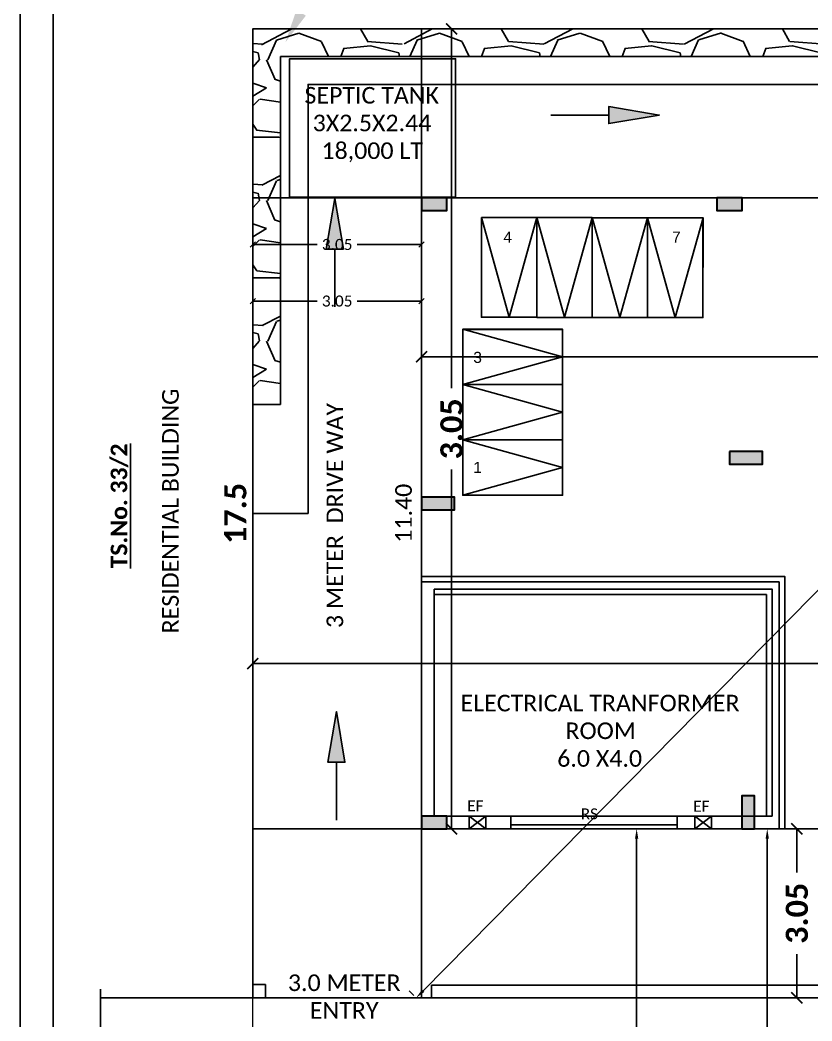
# Model space of a CAD drawing. Header units: metres. Extents: x 1549 to 1752, y 1518 to 3502.
# Drawn here: x 1667.97 to 1682.27, y 1624.9 to 1642.98 of the extents above; entities that cross this region are included whole.
import ezdxf
from ezdxf import colors
from ezdxf.entities.mleader import LeaderData, LeaderLine
from ezdxf.enums import TextEntityAlignment as Align
from ezdxf.math import Vec2, Vec3

# ---------------------------------------------------------------- set-up
doc = ezdxf.new("R2010")
doc.units = ezdxf.units.M
for name, color, linetype, plot in [('BLK_1_COVERED_AREA', 140, 'Continuous', False), ('BLK_1_FLR_0_BLT_UP_AREA', 1, 'Continuous', False), ('BLK_1_MAX_HEIGHT_CAL', 7, 'Continuous', False), ('SHORTEST_DIST_TO_ROAD', 6, 'Continuous', False)]:
    doc.layers.add(name, color=color, linetype=linetype, plot=plot)
for name, color, linetype in [('BLK_1_FLR_0_CARPET_AREA', 10, 'Continuous'), ('BLK_1_LVL_0_BLDG_FOOT_PRINT', 1, 'Continuous'), ('BLK_1_LVL_0_FRONT_SETBACK', 2, 'Continuous'), ('BLK_1_LVL_0_REAR_SETBACK', 11, 'Continuous'), ('BLK_1_LVL_0_SIDE_SETBACK2', 102, 'Continuous'), ('DRIVE_WAY', 254, 'Continuous'), ('ELECTRICAL_ROOM', 51, 'Continuous'), ('PLOT_BOUNDARY', 70, 'Continuous'), ('RWH', 130, 'Continuous'), ('SEPTIC_TANK', 146, 'Continuous'), ('TWO_WHEELER_PARKING', 2, 'Continuous')]:
    doc.layers.add(name, color=color, linetype=linetype)
for name, color, linetype, lineweight in [('BLK_1_FLR_0_STILT', 7, 'Continuous', 0), ('Column', 7, 'Continuous', 30), ('DIST_CL_ROAD', 7, 'Continuous', 0), ('NOTIFIED_ROAD', 1, 'Continuous', 13), ('ROAD_WIDTH', 1, 'Continuous', 13), ('SEGREGATED_TOILET', 1, 'Continuous', 0), ('TWO_WHEELER_DRIVE_WAY', 6, 'Continuous', 0)]:
    doc.layers.add(name, color=color, linetype=linetype, lineweight=lineweight)
doc.styles.add('SLS- JOHN Calibri', font='calibri.ttf')
doc.styles.add('SLS-Calibri', font='calibri.ttf')
doc.styles.add('SLS-CalibriBold', font='calibrib.ttf')
doc.styles.get("Standard").update_dxf_attribs({"font": 'arial.ttf'})
doc.dimstyles.new('SLS-ProjectName-FMB', dxfattribs={"dimtxt": 0.7, "dimasz": 0.1, "dimexe": 0, "dimexo": 0, "dimgap": 0.2, "dimtad": 0, "dimdec": 1, "dimzin": 1, "dimdsep": 46, "dimtxsty": 'SLS-CalibriBold', "dimblk": 'NONE', "dimcen": 0, "dimse1": 1, "dimse2": 1, "dimsd1": 1, "dimsd2": 1, "dimclrd": 252, "dimclre": 252, "dimclrt": 256, "dimadec": 0, "dimazin": 0, "dimtfac": 1, "dimtdec": 1, "dimtofl": 0, "dimtmove": 0, "dimatfit": 3, "dimfxl": 0, "dimtolj": 1, "dimtzin": 0, "dimarcsym": 0})
doc.dimstyles.new('SLS-ProjectName-InnerBlock', dxfattribs={"dimtxt": 0.6, "dimasz": 0.1, "dimexe": 0, "dimexo": 0, "dimgap": 0.2, "dimtad": 0, "dimzin": 1, "dimdsep": 46, "dimtxsty": 'SLS-Calibri', "dimblk": 'NONE', "dimcen": 0.09, "dimse1": 1, "dimse2": 1, "dimsd1": 1, "dimsd2": 1, "dimclrd": 252, "dimclre": 252, "dimclrt": 256, "dimadec": 0, "dimazin": 0, "dimtfac": 1, "dimtofl": 0, "dimtmove": 0, "dimatfit": 3, "dimfxl": 0, "dimtolj": 1, "dimtzin": 0, "dimarcsym": 0})
doc.dimstyles.new('SLS-ProjectName-OuterBlock(FloorPlan)', dxfattribs={"dimtxt": 0.2, "dimasz": 0.1, "dimexe": 0, "dimexo": 0, "dimgap": 0.1, "dimtad": 0, "dimzin": 1, "dimdsep": 46, "dimtxsty": 'SLS-Calibri', "dimblk1": 'OBLIQUE', "dimblk2": 'OBLIQUE', "dimsah": 1, "dimcen": 0, "dimse1": 1, "dimse2": 1, "dimclrd": 252, "dimclre": 252, "dimclrt": 256, "dimadec": 0, "dimazin": 0, "dimtfac": 1, "dimtofl": 0, "dimtmove": 2, "dimatfit": 3, "dimfxl": 0, "dimtolj": 1, "dimtzin": 0, "dimarcsym": 0})
doc.dimstyles.get("Standard").update_dxf_attribs({"dimtxt": 0.18, "dimasz": 0.18, "dimexe": 0.18, "dimexo": 0.0625, "dimgap": 0.09, "dimtad": 0, "dimtih": 1, "dimtoh": 1, "dimdec": 4, "dimzin": 0, "dimdsep": 46, "dimtxsty": 'Standard', "dimcen": 0.09, "dimadec": 0, "dimazin": 0, "dimtfac": 1, "dimtdec": 4, "dimtofl": 0, "dimtmove": 0, "dimatfit": 3, "dimfxl": 0, "dimtolj": 1, "dimtzin": 0, "dimarcsym": 0})

# ---------------------------------------------------------------- blocks, each defined once
blk = doc.blocks.new('*D50')
at = {"layer": 'Defpoints', "color": 0}
for p in [(1697.174927220261, 1643.12242143523), (1672.174927220261, 1642.820637342437), (1697.174927220261, 1642.820637342437)]:
    blk.add_point(p, dxfattribs=at)
at = {"insert": (1684.662043535863, 1643.12242143523), "char_height": 0.4, "attachment_point": 5, "style": 'SLS-CalibriBold'}
blk.add_mtext('\\A1;25.0', dxfattribs=at)
blk = doc.blocks.new('_None')
blk = doc.blocks.new('*D51')
at = {"layer": 'Defpoints', "color": 0}
for p in [(1671.860560179214, 1642.820637342438), (1672.174927220262, 1642.820637342438), (1672.174927220262, 1625.320637342438)]:
    blk.add_point(p, dxfattribs=at)
at = {"insert": (1671.860560179214, 1634.070637342437), "char_height": 0.4, "attachment_point": 5, "rotation": 90, "style": 'SLS-CalibriBold'}
blk.add_mtext('\\A1;17.5', dxfattribs=at)
blk = doc.blocks.new('*D52')
at = {"layer": 'Defpoints', "color": 0}
for p in [(1672.174927220261, 1625.320637342437), (1697.174927220261, 1625.320637342437), (1697.174927220261, 1625.023224273724)]:
    blk.add_point(p, dxfattribs=at)
at = {"insert": (1684.674927220261, 1625.023224273724), "char_height": 0.4, "attachment_point": 5, "style": 'SLS-CalibriBold'}
blk.add_mtext('\\A1;25.0', dxfattribs=at)
blk = doc.blocks.new('*D135')
at = {"layer": 'Defpoints', "color": 0}
for p in [(1694.112927220309, 1640.051892527453), (1675.222927220261, 1639.772637342437), (1694.112927220309, 1639.772637342437)]:
    blk.add_point(p, dxfattribs=at)
at = {"insert": (1686.094552430483, 1640.051892527453), "char_height": 0.3, "attachment_point": 5, "style": 'SLS-Calibri'}
blk.add_mtext('\\A1;18.89', dxfattribs=at)
blk = doc.blocks.new('*D59')
at = {"layer": 'Defpoints', "color": 0}
for p in [(1675.222927220236, 1628.373385595094), (1694.112927220309, 1628.373385595098), (1675.222927220236, 1628.094670639276)]:
    blk.add_point(p, dxfattribs=at)
at = {"insert": (1686.617343102575, 1628.094670639276), "char_height": 0.3, "attachment_point": 5, "style": 'SLS-Calibri'}
blk.add_mtext('\\A1;18.89', dxfattribs=at)
blk = doc.blocks.new('*D137')
at = {"layer": 'Defpoints', "color": 0}
for p in [(1674.89877130852, 1639.772637342438), (1675.222927220237, 1639.772637342438), (1675.222927220237, 1628.373385595095)]:
    blk.add_point(p, dxfattribs=at)
at = {"insert": (1674.89877130852, 1634.073011468766), "char_height": 0.3, "attachment_point": 5, "rotation": 90, "style": 'SLS-Calibri'}
blk.add_mtext('\\A1;11.40', dxfattribs=at)
blk = doc.blocks.new('_ArchTick')
at = {"color": 0, "linetype": 'ByBlock', "const_width": 0.15}
blk.add_lwpolyline([(-0.5, -0.5), (0.5, 0.5)], dxfattribs=at)
blk = doc.blocks.new('*D170')
at = {"color": 252, "lineweight": -2}
for p, q in [((1682.002487020941, 1628.373385595095), (1682.002487020941, 1627.582703776458)), ((1682.002487020941, 1625.320637342437), (1682.002487020941, 1626.111319161074))]:
    blk.add_line(p, q, dxfattribs=at)
at = {"layer": 'Defpoints', "color": 0}
for p in [(1682.00248702092, 1628.373385595095), (1682.002487020941, 1628.373385595095), (1680.461720360161, 1625.320637342437)]:
    blk.add_point(p, dxfattribs=at)
at = {"color": 252, "lineweight": -2, "xscale": 0.2, "yscale": 0.2, "zscale": 0.2}
for p, rotation in [((1682.002487020941, 1628.373385595095), 90), ((1682.002487020941, 1625.320637342437), 270)]:
    blk.add_blockref('_ArchTick', p, dxfattribs=dict(at, rotation=rotation))
at = {"insert": (1682.002487020941, 1626.847011468765), "char_height": 0.4, "attachment_point": 5, "rotation": 90, "style": 'SLS-CalibriBold'}
blk.add_mtext('\\A1;3.05', dxfattribs=at)
blk = doc.blocks.new('*D171')
at = {"color": 252, "lineweight": -2}
for p, q in [((1675.222927220261, 1636.900372535826), (1685.463234912569, 1636.900372535826)), ((1697.174927220261, 1636.900372535826), (1686.934619527953, 1636.900372535826))]:
    blk.add_line(p, q, dxfattribs=at)
at = {"layer": 'Defpoints', "color": 0}
for p in [(1675.222927220261, 1636.900372535825), (1697.174927220261, 1636.900372535825), (1697.174927220261, 1636.900372535826)]:
    blk.add_point(p, dxfattribs=at)
at = {"color": 252, "lineweight": -2, "xscale": 0.2, "yscale": 0.2, "zscale": 0.2, "rotation": 180}
blk.add_blockref('_ArchTick', (1675.222927220261, 1636.900372535826), dxfattribs=at)
at = {"color": 252, "lineweight": -2, "xscale": 0.2, "yscale": 0.2, "zscale": 0.2}
blk.add_blockref('_ArchTick', (1697.174927220261, 1636.900372535826), dxfattribs=at)
at = {"insert": (1686.198927220261, 1636.900372535826), "char_height": 0.4, "attachment_point": 5, "style": 'SLS-CalibriBold'}
blk.add_mtext('\\A1;3.05', dxfattribs=at)
blk = doc.blocks.new('*D172')
at = {"color": 252, "lineweight": -2}
for p, q in [((1675.764411694199, 1642.820637342438), (1675.764411694199, 1636.332703776461)), ((1675.764411694199, 1628.373385595099), (1675.764411694199, 1634.861319161076))]:
    blk.add_line(p, q, dxfattribs=at)
at = {"layer": 'Defpoints', "color": 0}
for p in [(1675.764411694176, 1642.820637342438), (1675.764411694199, 1642.820637342438), (1675.764411694176, 1628.373385595099)]:
    blk.add_point(p, dxfattribs=at)
at = {"color": 252, "lineweight": -2, "xscale": 0.2, "yscale": 0.2, "zscale": 0.2}
for p, rotation in [((1675.764411694199, 1642.820637342438), 90), ((1675.764411694199, 1628.373385595099), 270)]:
    blk.add_blockref('_ArchTick', p, dxfattribs=dict(at, rotation=rotation))
at = {"insert": (1675.764411694199, 1635.597011468768), "char_height": 0.4, "attachment_point": 5, "rotation": 90, "style": 'SLS-CalibriBold'}
blk.add_mtext('\\A1;3.05', dxfattribs=at)
blk = doc.blocks.new('*D173')
at = {"color": 252, "lineweight": -2}
for p, q in [((1672.174927220261, 1631.357247633191), (1682.408234912593, 1631.357247633191)), ((1694.112927220309, 1631.357247633191), (1683.879619527977, 1631.357247633191))]:
    blk.add_line(p, q, dxfattribs=at)
at = {"layer": 'Defpoints', "color": 0}
for p in [(1672.174927220261, 1631.548876872634), (1694.112927220309, 1631.548876872634), (1694.112927220309, 1631.357247633191)]:
    blk.add_point(p, dxfattribs=at)
at = {"color": 252, "lineweight": -2, "xscale": 0.2, "yscale": 0.2, "zscale": 0.2, "rotation": 180}
blk.add_blockref('_ArchTick', (1672.174927220261, 1631.357247633191), dxfattribs=at)
at = {"color": 252, "lineweight": -2, "xscale": 0.2, "yscale": 0.2, "zscale": 0.2}
blk.add_blockref('_ArchTick', (1694.112927220309, 1631.357247633191), dxfattribs=at)
at = {"insert": (1683.143927220285, 1631.357247633191), "char_height": 0.4, "attachment_point": 5, "style": 'SLS-CalibriBold'}
blk.add_mtext('\\A1;3.05', dxfattribs=at)
blk = doc.blocks.new('col')
at = {"layer": 'Column'}
h = blk.add_hatch(color=6, dxfattribs=at)
h.dxf.hatch_style = 1
h.paths.add_polyline_path([(0, 0), (0, -0.2285080645162907), (0.4570161290325814, -0.2285080645162907), (0.4570161290325814, 0)])
h = blk.add_hatch(color=6, dxfattribs=at)
h.dxf.hatch_style = 1
h.paths.add_polyline_path([(5.331854838727394, -4.547e-13), (5.331854838727394, -0.2285080645167454), (5.788870967759976, -0.2285080645167454), (5.788870967759976, -4.547e-13)])
h = blk.add_hatch(color=2, dxfattribs=at)
h.dxf.hatch_style = 1
h.paths.add_polyline_path([(5.560362903226858, -4.582856182797963), (5.560362903226858, -4.811364247314259), (6.157379032259541, -4.811364247314259), (6.157379032259541, -4.582856182797963)])
h = blk.add_hatch(color=2, dxfattribs=at)
h.dxf.hatch_style = 1
h.paths.add_polyline_path([(1.5916e-12, -5.408024193552136), (1.5916e-12, -5.636532258068428), (0.5970161290342731, -5.636532258068428), (0.5970161290342731, -5.408024193552136)])
h = blk.add_hatch(color=2, dxfattribs=at)
h.dxf.hatch_style = 1
h.paths.add_polyline_path([(5.78734758061705, -11.39925174731615), (6.015855645133342, -11.39925174731615), (6.015855645133342, -10.80223561828347), (5.78734758061705, -10.80223561828347)])
h = blk.add_hatch(color=6, dxfattribs=at)
h.dxf.hatch_style = 1
h.paths.add_polyline_path([(0, -11.17074368279759), (0, -11.39925174731388), (0.4570161290325814, -11.39925174731388), (0.4570161290325814, -11.17074368279759)])
for points in [[(0, 0), (0, -0.2285080645162907), (0.4570161290325814, -0.2285080645162907), (0.4570161290325814, 0)], [(5.331854838727394, -4.547e-13), (5.331854838727394, -0.2285080645167454), (5.788870967759976, -0.2285080645167454), (5.788870967759976, -4.547e-13)], [(5.560362903226858, -4.582856182797963), (5.560362903226858, -4.811364247314259), (6.157379032259541, -4.811364247314259), (6.157379032259541, -4.582856182797963)], [(1.5916e-12, -5.408024193552136), (1.5916e-12, -5.636532258068428), (0.5970161290342731, -5.636532258068428), (0.5970161290342731, -5.408024193552136)], [(5.78734758061705, -11.39925174731615), (6.015855645133342, -11.39925174731615), (6.015855645133342, -10.80223561828347), (5.78734758061705, -10.80223561828347)], [(0, -11.17074368279759), (0, -11.39925174731388), (0.4570161290325814, -11.39925174731388), (0.4570161290325814, -11.17074368279759)]]:
    blk.add_lwpolyline(points, close=True, dxfattribs=at)
blk = doc.blocks.new('*D194')
at = {"layer": 'Defpoints', "color": 0}
for p in [(1680.678774009952, 1628.373385595124), (1679.107137619412, 1620.750644421978), (1680.678774009952, 1620.750644421978)]:
    blk.add_point(p, dxfattribs=at)
at = {"layer": 'DIST_CL_ROAD', "color": 0, "lineweight": -2}
for p, q in [((1680.616274009952, 1628.373385595124), (1678.927137619412, 1628.373385595124)), ((1679.107137619412, 1628.193385595124), (1679.107137619412, 1624.743918146341)), ((1679.107137619412, 1620.930644421978), (1679.107137619412, 1624.380111870761)), ((1680.616274009952, 1620.750644421978), (1678.927137619412, 1620.750644421978))]:
    blk.add_line(p, q, dxfattribs=at)
at = {"layer": 'DIST_CL_ROAD', "color": 0}
for points in [[(1679.077137619412, 1628.193385595124), (1679.137137619412, 1628.193385595124), (1679.107137619412, 1628.373385595124)], [(1679.077137619412, 1620.930644421978), (1679.137137619412, 1620.930644421978), (1679.107137619412, 1620.750644421978)]]:
    blk.add_solid(points, dxfattribs=at)
at = {"layer": 'DIST_CL_ROAD', "color": 0, "insert": (1679.107137619412, 1624.56201500855), "char_height": 0.18, "attachment_point": 5}
blk.add_mtext('\\A1;7.62', dxfattribs=at)
blk = doc.blocks.new('*D195')
at = {"layer": 'BLK_1_MAX_HEIGHT_CAL', "color": 0, "lineweight": -2}
for p, q in [((1682.71337450493, 1628.373377267425), (1681.286678577256, 1628.373377267425)), ((1681.466678577256, 1628.193377267425), (1681.466678577256, 1622.458917522262)), ((1681.466678577256, 1616.360651501519), (1681.466678577256, 1622.095111246682)), ((1682.71337450493, 1616.180651501519), (1681.286678577256, 1616.180651501519))]:
    blk.add_line(p, q, dxfattribs=at)
at = {"layer": 'BLK_1_MAX_HEIGHT_CAL', "color": 0}
for points in [[(1681.436678577256, 1628.193377267425), (1681.496678577256, 1628.193377267425), (1681.466678577256, 1628.373377267425)], [(1681.436678577256, 1616.360651501519), (1681.496678577256, 1616.360651501519), (1681.466678577256, 1616.180651501519)]]:
    blk.add_solid(points, dxfattribs=at)
at = {"layer": 'Defpoints', "color": 0}
for p in [(1682.77587450493, 1628.373377267425), (1681.466678577256, 1616.180651501519), (1682.77587450493, 1616.180651501519)]:
    blk.add_point(p, dxfattribs=at)
at = {"layer": 'BLK_1_MAX_HEIGHT_CAL', "color": 0, "insert": (1681.466678577256, 1622.277014384471), "char_height": 0.18, "attachment_point": 5}
blk.add_mtext('\\A1;12.19', dxfattribs=at)
blk = doc.blocks.new('*D229')
at = {"layer": 'Defpoints', "color": 0}
for p in [(1690.363280943151, 1640.780027191002), (1690.363280943151, 1640.780027191002), (1675.126288972615, 1625.320637342436)]:
    blk.add_point(p, dxfattribs=at)
at = {"layer": 'SEGREGATED_TOILET', "color": 0, "lineweight": -2}
for p, q in [((1690.318767747068, 1640.823900022851), (1690.23508293843, 1640.906380946727)), ((1690.236927187427, 1640.651829186282), (1684.17043929689, 1634.496795338869)), ((1675.252642728339, 1625.448835347157), (1683.814892135433, 1634.13605864037)), ((1675.081775776531, 1625.364510174285), (1674.998090967894, 1625.44699109816))]:
    blk.add_line(p, q, dxfattribs=at)
at = {"layer": 'SEGREGATED_TOILET', "color": 0}
for points in [[(1690.215560853306, 1640.672888145569), (1690.258293521547, 1640.630770226994), (1690.363280943151, 1640.780027191002)], [(1675.231276394218, 1625.469894306444), (1675.274009062459, 1625.42777638787), (1675.126288972614, 1625.320637342436)]]:
    blk.add_solid(points, dxfattribs=at)
at = {"layer": 'SEGREGATED_TOILET', "color": 0, "insert": (1683.992665716162, 1634.316426989619), "char_height": 0.18, "attachment_point": 5}
blk.add_mtext('\\A1;21.71', dxfattribs=at)
blk = doc.blocks.new('_Oblique')
at = {"color": 0, "linetype": 'ByBlock', "lineweight": -2}
blk.add_line((-0.5, -0.5), (0.5, 0.5), dxfattribs=at)
at = {"const_width": 0.2}
blk.add_lwpolyline([(-0.5, -0.5), (0.5, 0.5)], dxfattribs=at)
blk = doc.blocks.new('*D241')
at = {"layer": 'Defpoints', "color": 0}
for p in [(1672.174926981623, 1639.77263846278), (1675.222926981644, 1639.772636906664), (1672.174926981623, 1638.926980383276)]:
    blk.add_point(p, dxfattribs=at)
at = {"layer": 'TWO_WHEELER_DRIVE_WAY', "color": 252, "lineweight": -2}
for p, q in [((1672.174926981623, 1638.926980383276), (1673.33677313548, 1638.926980383276)), ((1675.222926981644, 1638.926980383276), (1674.061080827787, 1638.926980383276))]:
    blk.add_line(p, q, dxfattribs=at)
at = {"layer": 'TWO_WHEELER_DRIVE_WAY', "color": 252, "lineweight": -2, "xscale": 0.1, "yscale": 0.1, "zscale": 0.1, "rotation": 180}
blk.add_blockref('_Oblique', (1672.174926981623, 1638.926980383276), dxfattribs=at)
at = {"layer": 'TWO_WHEELER_DRIVE_WAY', "color": 252, "lineweight": -2, "xscale": 0.1, "yscale": 0.1, "zscale": 0.1}
blk.add_blockref('_Oblique', (1675.222926981644, 1638.926980383276), dxfattribs=at)
at = {"layer": 'TWO_WHEELER_DRIVE_WAY', "insert": (1673.698926981634, 1638.926980383276), "char_height": 0.2, "attachment_point": 5, "style": 'SLS-Calibri'}
blk.add_mtext('\\A1;3.05', dxfattribs=at)
blk = doc.blocks.new('*D242')
at = {"layer": 'Defpoints', "color": 0}
for p in [(1672.174927220261, 1639.772636906664), (1675.222926981644, 1639.772636906664), (1672.174927220261, 1637.904958342914)]:
    blk.add_point(p, dxfattribs=at)
at = {"layer": 'DRIVE_WAY', "color": 252, "lineweight": -2}
for p, q in [((1672.174927220261, 1637.904958342914), (1673.336773254799, 1637.904958342914)), ((1675.222926981644, 1637.904958342914), (1674.061080947106, 1637.904958342914))]:
    blk.add_line(p, q, dxfattribs=at)
at = {"layer": 'DRIVE_WAY', "color": 252, "lineweight": -2, "xscale": 0.1, "yscale": 0.1, "zscale": 0.1, "rotation": 180}
blk.add_blockref('_Oblique', (1672.174927220261, 1637.904958342914), dxfattribs=at)
at = {"layer": 'DRIVE_WAY', "color": 252, "lineweight": -2, "xscale": 0.1, "yscale": 0.1, "zscale": 0.1}
blk.add_blockref('_Oblique', (1675.222926981644, 1637.904958342914), dxfattribs=at)
at = {"layer": 'DRIVE_WAY', "insert": (1673.698927100952, 1637.904958342914), "char_height": 0.2, "attachment_point": 5, "style": 'SLS-Calibri'}
blk.add_mtext('\\A1;3.05', dxfattribs=at)

msp = doc.modelspace()

# ---------------------------------------------------------------- hatches: boundary and pattern name
h = msp.add_hatch()
h.set_pattern_fill('GRAVEL', color=256, scale=0.1)
h.set_pattern_definition([(228.0127875, (125.4199266734679, -138.2920807239424), (-20.32000000159581, -22.85999999858178), [0.3417214400000001, -33.830483639565]), (184.969741, (125.1913266734679, -138.5460807239424), (30.47999998794051, 2.540000144697923), [0.5864047199999992, -58.05404889352395]), (132.5104471, (124.6071266734679, -138.5968807239424), (25.40000001072749, -27.93999999024596), [0.4134815200000002, -40.9347227941]), (267.273689, (123.6165266734679, -139.2318807239424), (2.540000005319725, 50.79999999973313), [0.5340045199999996, -52.86643742573796]), (292.83365418, (123.5911266734679, -139.7652807239424), (-12.70000000106341, 30.47999999955546), [0.5236336999999996, -51.83980774534395]), (357.2736889999999, (123.7943266734679, -140.2478807239424), (-50.79999999973313, 2.540000005319726), [0.5340045199999996, -52.86643742573796]), (37.69424047, (124.3277266734679, -140.2732807239424), (-33.0199999985359, -25.40000000190041), [0.70619366, -69.91311531424701]), (72.25532837, (124.8865266734679, -139.8414807239424), (17.78000000477929, 55.87999999847886), [0.66671952, -66.005256601905]), (121.42956562, (125.0897266734679, -139.2064807239424), (-20.32000000288312, 33.01999999822602), [0.535813, -53.045545698712]), (175.2363583, (124.8103266734679, -138.7492807239424), (27.93999999959952, -2.540000004389256), [0.6117132799999992, -29.97393694999998]), (222.3974378, (124.2007266734679, -138.6984807239424), (-30.47999999902466, -27.94000000106399), [0.7910779200000003, -78.31677251217702]), (138.81407483, (126.1311266734679, -139.2572807239424), (-17.77999999893351, 15.24000000123918), [0.27000454, -26.730565824344]), (171.4692344, (125.9279266734679, -139.0794807239424), (33.02000000088966, -5.079999994237342), [0.51368198, -50.85463899704001]), (225, (125.4199266734679, -139.0032807239424), (-4e-16, -2.540000000000239), [0.35920934, -3.232893108428]), (203.19859051, (125.2421266734679, -138.6984807239424), (12.70000000034609, 5.079999999109332), [0.1934413199999998, -19.15062236889397]), (291.80140949, (125.0643266734679, -138.7746807239424), (-2.540000000531495, 7.619999999822872), [0.27356562, -13.40475299]), (30.96375653, (125.1659266734679, -139.0286807239424), (7.620000000186383, 5.079999999721124), [0.4443196599999996, -14.36629815290999]), (161.56505118, (125.5469266734679, -138.8000807239424), (5.080000000132582, -2.539999999733753), [0.32128714, -7.710898116827999]), (16.389540334, (123.5911266734679, -138.7746807239424), (25.40000000000015, 7.620000000000241), [0.4500880000000003, -44.558826672539]), (70.34617594, (124.0229266734679, -138.6476807239424), (-10.16000000092931, -27.93999999967041), [0.37759894, -37.38221567820001]), (293.19859051, (125.5469266734679, -138.2920807239424), (-5.079999999113261, 12.70000000035528), [0.3868800999999997, -18.95718358889397]), (343.6104596700001, (125.6993266734679, -138.6476807239424), (-25.40000000053229, 7.619999998222859), [0.4500879999999997, -44.55882667253995]), (339.44395478, (123.5911266734679, -140.3494807239424), (-12.69999999999986, 5.080000000000207), [0.4340351999999996, -21.26773431310598]), (294.7751406, (123.9975266734679, -140.5018807239424), (-12.70000001511693, 27.93999999312726), [0.36367212, -36.00359338072003]), (66.80140949, (125.5723266734679, -140.8320807239424), (5.079999999202295, 12.7000000003193), [0.3868801, -18.957183588894]), (17.35402464, (125.7247266734679, -140.4764807239424), (-33.01999999934302, -10.16000000213246), [0.4257827400000001, -42.15237598019998]), (69.44395478, (124.3277266734679, -140.8320807239424), (-5.080000000088459, -12.69999999996463), [0.2170176, -21.48475191310601]), (101.3099324739999, (125.4199266734679, -140.8320807239424), (-2.5400000000004, 10.16000000000037), [0.1295146, -12.821994964526]), (165.963756532, (125.3945266734679, -140.7050807239424), (7.619999999999512, -2.539999999999865), [0.5236337000000001, -9.949054589069]), (186.00900596, (124.8865266734679, -140.5780807239424), (25.39999999986537, 2.540000001329353), [0.4852669999999998, -48.04136486333697]), (303.69006753, (125.1659266734679, -139.2572807239424), (-2.540000000352968, 5.079999999823701), [0.36632388, -8.79177635968]), (353.15722659, (125.3691266734679, -139.5620807239424), (43.18000000026569, -5.079999997739394), [0.6395567600000001, -63.316009065031]), (60.9453959, (126.0041266734679, -139.6382807239424), (-10.16000000027968, -17.77999999984025), [0.26150824, -25.88939231811]), (90, (126.1311266734679, -139.4096807239424), (-2.54, 2.54), [0.1524, -2.387599999999999]), (120.25643716, (124.8357266734679, -140.5018807239424), (10.15999999875716, -17.7800000007098), [0.3528669600000001, -34.9339407732]), (48.01278749999999, (124.6579266734679, -140.1970807239424), (20.32000000167534, 22.8599999985102), [0.6834428800000003, -33.488762199565]), (0, (125.1151266734679, -139.6890807239424), (2.54, 2.54), [0.6604000000000001, -1.879599999999999]), (325.3048465, (125.7755266734679, -139.6890807239424), (25.40000000962153, -17.77999998625458), [0.40160956, -39.75931672414001]), (254.0546040999999, (126.1057266734679, -139.9176807239424), (-2.539999999822556, -10.16000000004474), [0.36982908, -18.121650038772]), (207.64597536, (126.0041266734679, -140.2732807239424), (-48.26000000177335, -25.39999999663077), [0.6021450999999992, -59.61246442293795]), (175.42607874, (125.4707266734679, -140.5526807239424), (-33.01999999999882, 2.539999999999478), [0.63702946, -63.06584645624])])
h.paths.add_polyline_path([(1697.174927220261, 1642.820637342437), (1672.174927220261, 1642.820637342437), (1672.174927220261, 1636.036478999398), (1672.674927220261, 1636.036478999398), (1672.674927220261, 1642.320637342437), (1696.674927220261, 1642.320637342437), (1696.674927220261, 1636.395137699249), (1697.174927220261, 1636.395137699249)])
for points in [[(1678.602440409786, 1641.420036180841), (1678.602440409786, 1641.26377367986), (1678.602352657596, 1641.1112239053), (1679.516608978631, 1641.263905552656)], [(1673.501546887731, 1638.84488734361), (1673.657809388712, 1638.84488734361), (1673.810359163272, 1638.84479959142), (1673.657677515916, 1639.759055912455)], [(1673.53117836941, 1629.575116764839), (1673.687440870391, 1629.575116764839), (1673.839990644951, 1629.575029012649), (1673.687308997594, 1630.489285333684)]]:
    msp.add_hatch(color=256).paths.add_polyline_path(points)

# ---------------------------------------------------------------- linework, layer by layer
for p, q in [((1697.174927220261, 1642.820637342437), (1672.174927220261, 1642.820637342437)), ((1672.174927220261, 1642.820637342437), (1672.174927220261, 1625.320637342437)), ((1672.674927220261, 1636.036478999398), (1672.174927220261, 1636.036478999398)), ((1675.222927220261, 1632.833385595094), (1681.682927220365, 1632.833385595094)), ((1681.682927220365, 1632.833385595094), (1681.682927220214, 1628.373385595098)), ((1675.452927220357, 1628.601893659639), (1675.452927220357, 1632.603385595094)), ((1675.452927220357, 1632.603385595094), (1681.452927220357, 1632.603385595094)), ((1681.452927220357, 1632.603385595094), (1681.452927220222, 1628.603385595094)), ((1676.837927220229, 1628.603385595096), (1675.222927220237, 1628.603385595094)), ((1676.082546916707, 1628.603385595096), (1676.382546916707, 1628.373385595098)), ((1676.082546916707, 1628.373385595094), (1676.382546916707, 1628.603385595096)), ((1676.837927220229, 1628.603385595098), (1676.837927220229, 1628.373385595098)), ((1681.452927220222, 1628.603385595101), (1679.83792722023, 1628.6033855951)), ((1679.837927220229, 1628.603385595098), (1679.837927220229, 1628.373385595098)), ((1680.158374043718, 1628.6033855951), (1680.458374043718, 1628.373385595094)), ((1680.158374043718, 1628.373385595098), (1680.458374043718, 1628.603385595096)), ((1676.837927220229, 1628.446534465167), (1679.837927220229, 1628.446534465167)), ((1676.837927220229, 1628.373385595094), (1679.837927220229, 1628.373385595094)), ((1672.404927220261, 1625.563310642747), (1672.174927220261, 1625.563310642746)), ((1672.174927220261, 1625.320637342437), (1669.422326105364, 1625.320637342437)), ((1672.174927220261, 1625.320637342437), (1672.404927220261, 1625.320637342437)), ((1672.404927220261, 1625.320637342437), (1675.404927220261, 1625.320637342437)), ((1675.404927220261, 1625.320637342437), (1693.944927220261, 1625.320637342437))]:
    msp.add_line(p, q)
at = {"ltscale": 0.1}
for p, q in [((1696.674927220261, 1642.320637342437), (1672.674927220261, 1642.320637342437)), ((1672.674927220261, 1636.036478999398), (1672.674927220261, 1642.320637342437)), ((1683.715810284798, 1639.772637342437), (1675.222927220261, 1639.772637342437)), ((1675.222927220236, 1628.373385595094), (1675.222927220261, 1639.772637342437)), ((1675.222927220236, 1628.373385595094), (1676.837927220229, 1628.373385595094)), ((1679.837927220229, 1628.373385595094), (1683.63964092996, 1628.373385595094)), ((1672.404927220261, 1625.320637342437), (1672.404927220261, 1625.563310642747)), ((1675.404927220261, 1625.550637342437), (1693.94492722026, 1625.550637342437)), ((1675.404927220261, 1625.320637342437), (1675.404927220261, 1625.550637342437))]:
    msp.add_line(p, q, dxfattribs=at)
for points in [[(1667.971098433605, 1608.280446345554), (1752.071098433605, 1608.280446345554), (1752.071098433605, 1667.680446345553), (1667.971098433605, 1667.680446345553)], [(1668.571098433605, 1608.880446345554), (1751.471098433605, 1608.880446345554), (1751.471098433605, 1667.080446345554), (1668.571098433605, 1667.080446345554)], [(1672.174927220261, 1642.820637342437), (1697.174927220261, 1642.820637342437), (1697.174927220261, 1625.320637342436), (1672.174927220261, 1625.320637342436)], [(1672.838498243298, 1639.784053722634), (1675.838498243298, 1639.784053722634), (1675.838498243298, 1642.284053722633), (1672.838498243298, 1642.284053722633)], [(1676.082546916707, 1628.603385595096), (1676.082546916707, 1628.373385595096), (1676.382546916707, 1628.373385595096), (1676.382546916707, 1628.603385595096)], [(1680.158374043718, 1628.603385595096), (1680.158374043718, 1628.373385595096), (1680.458374043718, 1628.373385595096), (1680.458374043718, 1628.603385595096)]]:
    msp.add_lwpolyline(points, close=True)
for points in [[(1678.602440409786, 1641.26377367986), (1678.602440409786, 1641.26377367986), (1678.602440409786, 1641.420036180841), (1679.516608978631, 1641.263905552656), (1678.602352657596, 1641.1112239053), (1678.602440409786, 1641.26377367986), (1677.557568328411, 1641.26377367986)], [(1673.657809388712, 1638.84488734361), (1673.657809388712, 1638.84488734361), (1673.501546887731, 1638.84488734361), (1673.657677515916, 1639.759055912455), (1673.810359163272, 1638.84479959142), (1673.657809388712, 1638.84488734361), (1673.657809388712, 1637.800015262234)], [(1676.837927220229, 1628.373385595098), (1675.222927220261, 1628.373385595098), (1675.222927220261, 1639.772637342437), (1694.112927220309, 1639.772637342437), (1694.112927220309, 1628.373385595098), (1679.837927220229, 1628.373385595098)], [(1677.306437437067, 1639.413096000756), (1677.303823732916, 1637.613097898382), (1676.303824787152, 1637.614549956244), (1676.306438491304, 1639.414548058618), (1676.803824260034, 1637.613823927313), (1677.306437437067, 1639.413096000756), (1676.306438491304, 1639.414548058618)], [(1678.30643638283, 1639.411643942895), (1678.303822678679, 1637.611645840521), (1677.303823732916, 1637.613097898382), (1677.306437437067, 1639.413096000756), (1677.803823205797, 1637.612371869451), (1678.30643638283, 1639.411643942895), (1677.306437437067, 1639.413096000756)], [(1679.306437437068, 1639.411643942895), (1679.303823732917, 1637.611645840521), (1678.303824787153, 1637.613097898382), (1678.306438491304, 1639.413096000756), (1678.803824260035, 1637.612371869451), (1679.306437437068, 1639.411643942895), (1678.306438491304, 1639.413096000756)], [(1680.306436382831, 1639.410191885033), (1680.30382267868, 1637.610193782659), (1679.303823732917, 1637.611645840521), (1679.306437437068, 1639.411643942895), (1679.803823205799, 1637.61091981159), (1680.306436382831, 1639.410191885033), (1679.306437437068, 1639.411643942895)], [(1675.971120450177, 1637.399541419529), (1677.77111855255, 1637.396927715379), (1677.76966649469, 1636.396928769614), (1675.969668392315, 1636.399542473766), (1677.77039252362, 1636.896928242497), (1675.971120450177, 1637.399541419529), (1675.969668392315, 1636.399542473766)], [(1675.969668392315, 1636.399542473766), (1677.76966649469, 1636.396928769614), (1677.768214436828, 1635.396929823851), (1675.968216334454, 1635.399543528003), (1677.768940465759, 1635.896929296733), (1675.969668392315, 1636.399542473766), (1675.968216334454, 1635.399543528003)], [(1675.969668392315, 1635.399541419528), (1677.76966649469, 1635.396927715377), (1677.768214436828, 1634.396928769614), (1675.968216334454, 1634.399542473765), (1677.768940465759, 1634.896928242495), (1675.969668392315, 1635.399541419528), (1675.968216334454, 1634.399542473765)], [(1673.687440870391, 1629.575116764839), (1673.687440870391, 1629.575116764839), (1673.53117836941, 1629.575116764839), (1673.687308997594, 1630.489285333684), (1673.839990644951, 1629.575029012649), (1673.687440870391, 1629.575116764839), (1673.687440870391, 1628.530244683463)], [(1669.422326105364, 1625.473854199811), (1669.422326105364, 1624.268706415542), (1670.055058496077, 1624.122448392998), (1668.839266447947, 1624.122448392998), (1669.432594841665, 1623.925780527363), (1669.432594841665, 1622.555651799756)]]:
    msp.add_lwpolyline(points)
at = {"layer": 'BLK_1_COVERED_AREA'}
msp.add_lwpolyline([(1694.112927220309, 1628.373385595098), (1675.222927220236, 1628.373385595098), (1675.222927220236, 1639.772637342437), (1694.112927220309, 1639.772637342437)], close=True, dxfattribs=at)
at = {"layer": 'BLK_1_FLR_0_BLT_UP_AREA', "color": 3}
msp.add_lwpolyline([(1675.222927126914, 1632.933385595094), (1681.782927220214, 1632.933385595094), (1681.782927220214, 1628.373385159327), (1675.222927126914, 1628.373385159327)], close=True, dxfattribs=at)
at = {"layer": 'BLK_1_FLR_0_CARPET_AREA', "color": 25}
msp.add_lwpolyline([(1675.452927220357, 1632.703385595094), (1681.552927220222, 1632.703385595094), (1681.552927220222, 1628.603385595101), (1675.452927220357, 1628.603385595101)], close=True, dxfattribs=at)
at = {"layer": 'BLK_1_FLR_0_STILT'}
msp.add_lwpolyline([(1694.112927220355, 1628.373385159327), (1675.222927220282, 1628.373385159327), (1675.222927220282, 1639.772636906664), (1694.112927220355, 1639.772636906664)], close=True, dxfattribs=at)
at = {"layer": 'BLK_1_LVL_0_BLDG_FOOT_PRINT'}
msp.add_lwpolyline([(1694.112927220276, 1628.373385159327), (1675.222927220203, 1628.373385159327), (1675.222927220203, 1639.772636906664), (1694.112927220276, 1639.772636906664)], close=True, dxfattribs=at)
at = {"layer": 'BLK_1_LVL_0_FRONT_SETBACK', "color": 2}
msp.add_lwpolyline([(1675.222927220203, 1628.373385595123), (1694.112927220309, 1628.373385595123), (1694.112927220309, 1625.320637342437), (1675.222927220203, 1625.320637342437)], close=True, dxfattribs=at)
at = {"layer": 'BLK_1_LVL_0_REAR_SETBACK', "color": 11}
msp.add_lwpolyline([(1675.222927220203, 1639.772636906664), (1694.112927220309, 1639.772636906664), (1694.112927220309, 1642.820637342436), (1675.222927220203, 1642.820637342437)], close=True, dxfattribs=at)
at = {"layer": 'BLK_1_LVL_0_SIDE_SETBACK2', "color": 102}
msp.add_lwpolyline([(1675.222927220282, 1628.373385159327), (1672.174927220261, 1628.373385159327), (1672.174926981623, 1639.77263846278), (1675.222926981644, 1639.77263846278)], close=True, dxfattribs=at)
at = {"layer": 'DRIVE_WAY'}
msp.add_line((1675.222927220282, 1628.373385159327), (1675.222927220282, 1625.320637342436), dxfattribs=at)
at = {"layer": 'DRIVE_WAY', "color": 254}
msp.add_lwpolyline([(1675.222927220282, 1639.772636906664), (1694.112927220355, 1639.772636906664), (1694.112927220355, 1628.373385159327), (1684.667927220318, 1628.373385159327), (1684.667927220318, 1625.320637342436), (1697.174927220261, 1625.320637342436), (1697.174927220261, 1642.820637342437), (1672.174927220261, 1642.820637342437), (1672.174927220261, 1625.320637342436), (1675.222927220282, 1625.320637342436), (1675.222927220282, 1628.373385159327)], close=True, dxfattribs=at)
at = {"layer": 'ELECTRICAL_ROOM'}
msp.add_lwpolyline([(1675.452927220357, 1632.703385595094), (1681.552927220222, 1632.703385595094), (1681.552927220222, 1628.603385595101), (1675.452927220357, 1628.603385595101)], close=True, dxfattribs=at)
at = {"layer": 'NOTIFIED_ROAD', "color": 1}
msp.add_lwpolyline([(1672.174927220261, 1625.320637342436), (1697.174927220261, 1625.320637342437), (1697.174927220261, 1616.180651501518), (1672.174927220261, 1616.180651501518)], close=True, dxfattribs=at)
at = {"layer": 'PLOT_BOUNDARY'}
msp.add_lwpolyline([(1672.174927220261, 1642.820637342437), (1697.174927220261, 1642.820637342437), (1697.174927220261, 1625.320637342436), (1672.174927220261, 1625.320637342436)], close=True, dxfattribs=at)
at = {"layer": 'ROAD_WIDTH', "color": 1}
msp.add_lwpolyline([(1672.174927220261, 1625.320637342436), (1697.174927220261, 1625.320637342436), (1697.174927220261, 1616.180651501518), (1672.174927220261, 1616.180651501518)], close=True, dxfattribs=at)
at = {"layer": 'RWH'}
msp.add_lwpolyline([(1697.174927220261, 1634.070637342437), (1697.174927220261, 1642.820637342437), (1672.174927220261, 1642.820637342437), (1672.174927220261, 1634.070637342437), (1673.174927220261, 1634.070637342437), (1673.174927220261, 1641.820637342437), (1696.17492722026, 1641.820637342437), (1696.17492722026, 1634.070637342437)], close=True, dxfattribs=at)
at = {"layer": 'SEPTIC_TANK', "linetype": 'ByBlock'}
msp.add_lwpolyline([(1672.838498243298, 1642.284053722633), (1675.838498243298, 1642.284053722633), (1675.838498243298, 1639.784053722634), (1672.838498243298, 1639.784053722634)], close=True, dxfattribs=at)
at = {"layer": 'SHORTEST_DIST_TO_ROAD', "color": 1}
msp.add_lwpolyline([(1672.174927220261, 1628.373377267424), (1697.174927220261, 1628.373377267424), (1697.174927220261, 1625.320637342437), (1672.174927220261, 1625.320637342437)], close=True, dxfattribs=at)
at = {"layer": 'TWO_WHEELER_DRIVE_WAY', "color": 6}
msp.add_lwpolyline([(1697.174927220261, 1642.820637342437), (1672.174927220261, 1642.820637342437), (1672.174927220261, 1625.320637342436), (1675.222927220282, 1625.320637342436), (1675.222927220282, 1628.373385159327), (1675.222927220282, 1639.772636906664), (1694.112927220355, 1639.772636906664), (1694.112927220355, 1628.373385159327), (1684.667927220318, 1628.373385159327), (1684.667927220318, 1625.320637342436), (1697.174927220261, 1625.320637342436)], close=True, dxfattribs=at)
at = {"layer": 'TWO_WHEELER_PARKING'}
for points in [[(1676.306438491304, 1639.414548058618), (1677.303823732917, 1639.414548058618), (1677.303823732917, 1637.613097898382), (1676.306438491304, 1637.613097898382)], [(1677.306437437068, 1639.413096000756), (1678.303822678681, 1639.413096000756), (1678.303822678681, 1637.611645840519), (1677.306437437068, 1637.611645840519)], [(1678.303822678681, 1639.411647738148), (1679.301207920294, 1639.411647738148), (1679.301207920294, 1637.610197577912), (1678.303822678681, 1637.610197577912)], [(1679.306435328595, 1639.410191885033), (1680.303820570207, 1639.410191885033), (1680.303820570207, 1637.608741724797), (1679.306435328595, 1637.608741724797)], [(1675.969664594, 1636.39692666114), (1677.771114754236, 1636.39692666114), (1677.771114754236, 1637.394311902752), (1675.969664594, 1637.394311902752)], [(1675.969668392316, 1635.399541419528), (1677.771118552552, 1635.399541419528), (1677.771118552552, 1636.39692666114), (1675.969668392316, 1636.39692666114)], [(1675.968216334454, 1634.399542473765), (1677.76966649469, 1634.399542473765), (1677.76966649469, 1635.396927715377), (1675.968216334454, 1635.396927715377)]]:
    msp.add_lwpolyline(points, close=True, dxfattribs=at)

# ---------------------------------------------------------------- block references
msp.add_blockref('col', (1675.222927220282, 1639.772637342437))

# ---------------------------------------------------------------- texts
for s, p in [('4', (1676.778353822217, 1639.061218863731)), ('7', (1679.824802589859, 1639.061218863731)), ('3', (1676.235280962584, 1636.888946703483)), ('1', (1676.235280962584, 1634.900823826937))]:
    msp.add_text(s, height=0.2).set_placement(p, align=Align.MIDDLE_CENTER)
at = {"style": 'SLS-CalibriBold'}
msp.add_text('%%UTS.No. 33/2', height=0.3, rotation=90, dxfattribs=at).set_placement((1669.758116851951, 1634.205384514913), align=Align.MIDDLE_CENTER)
at = {"style": 'SLS- JOHN Calibri'}
for s, p in [('EF', (1676.048081265244, 1628.690108107949)), ('EF', (1680.129070615254, 1628.680896117521)), ('RS', (1678.098796225169, 1628.544024707376))]:
    msp.add_text(s, height=0.1987026647966517, dxfattribs=at).set_placement(p)
at = {"char_height": 0.3, "style": 'SLS- JOHN Calibri'}
for s, insert, width, attachment_point in [('{\\W2.304414; }SEPTIC TANK\\P{\\W3.699663; }3X2.5X2.44\\P{\\W5.202902; }18,000 LT', (1672.865307659938, 1641.772900028703), 2.919666470909225, 1), ('{\\W4.544715; }ELECTRICAL TRANFORMER \\P{\\W7.48647;   }ROOM\\P{\\W7.01742;   }6.0 X4.0', (1675.447863784013, 1630.794408617383), 6.006555371763885, 1), ('3.0 METER \\PENTRY', (1673.826472976676, 1625.342489208294), 7.769811536831181, 5)]:
    msp.add_mtext(s, dxfattribs=dict(at, insert=insert, width=width, attachment_point=attachment_point))
at = {"char_height": 0.3, "width": 6.445818148041099, "attachment_point": 5, "rotation": 90, "style": 'SLS- JOHN Calibri'}
for s, insert in [('RESIDENTIAL BUILDING', (1670.689269563032, 1634.113835600968)), ('3 METER  DRIVE WAY', (1673.658706432027, 1634.032004540317))]:
    msp.add_mtext(s, dxfattribs=dict(at, insert=insert))

# ---------------------------------------------------------------- dimensions: what is measured, and where the dimension line sits
dim = msp.add_linear_dim(base=(1697.174927220261, 1643.12242143523), p1=(1672.174927220261, 1642.820637342437), p2=(1697.174927220261, 1642.820637342437), angle=0, dimstyle='SLS-ProjectName-FMB', override={"dimtxt": 0.4})
dim.commit()
dim.dimension.update_dxf_attribs({"geometry": '*D50', "text_midpoint": (1684.662043535863, 1643.12242143523), "dimtype": 161})
for p2, distance, picture, middle in [((1672.174927220261, 1642.820637342437), 0.31436704104703495, '*D51', (1671.860560179214, 1634.070637342437)), ((1697.174927220261, 1625.320637342437), -0.29741306871301276, '*D52', (1684.674927220261, 1625.023224273724))]:
    dim = msp.add_aligned_dim(p1=(1672.174927220261, 1625.320637342437), p2=p2, distance=distance, dimstyle='SLS-ProjectName-FMB', override={"dimtxt": 0.4})
    dim.commit()
    dim.dimension.update_dxf_attribs({"geometry": picture, "text_midpoint": middle})
for base, p1, p2, picture, middle in [((1675.764411694199, 1642.820637342438), (1675.764411694175, 1628.373385595098), (1675.764411694175, 1642.820637342437), '*D172', (1675.764411694199, 1635.597011468768)), ((1682.002487020941, 1628.373385595095), (1680.46172036016, 1625.320637342436), (1682.002487020919, 1628.373385595094), '*D170', (1682.002487020941, 1626.847011468765))]:
    dim = msp.add_linear_dim(base=base, p1=p1, p2=p2, angle=90, text='3.05', dimstyle='SLS-ProjectName-FMB', override={"dimtxt": 0.4, "dimasz": 0.2, "dimblk1": 'ArchTick', "dimblk2": 'ArchTick', "dimsah": 1, "dimse1": 0, "dimse2": 0, "dimsd1": 0, "dimsd2": 0})
    dim.commit()
    dim.dimension.update_dxf_attribs({"geometry": picture, "text_midpoint": middle})
for base, p1, p2, picture, middle in [((1694.112927220309, 1640.051892527453), (1675.222927220261, 1639.772637342437), (1694.112927220309, 1639.772637342437), '*D135', (1686.094552430483, 1640.051892527453)), ((1675.222927220236, 1628.094670639276), (1694.112927220309, 1628.373385595098), (1675.222927220236, 1628.373385595094), '*D59', (1686.617343102575, 1628.094670639276))]:
    dim = msp.add_linear_dim(base=base, p1=p1, p2=p2, dimstyle='SLS-ProjectName-InnerBlock', override={"dimtxt": 0.3, "dimclrd": 250})
    dim.commit()
    dim.dimension.update_dxf_attribs({"geometry": picture, "text_midpoint": middle, "dimtype": 160})
dim = msp.add_linear_dim(base=(1674.89877130852, 1639.772637342438), p1=(1675.222927220236, 1628.373385595094), p2=(1675.222927220236, 1639.772637342437), angle=90, dimstyle='SLS-ProjectName-InnerBlock', override={"dimtxt": 0.3, "dimclrd": 250})
dim.commit()
dim.dimension.update_dxf_attribs({"geometry": '*D137', "text_midpoint": (1674.89877130852, 1634.073011468766)})
for base, p1, p2, picture, middle in [((1697.174927220261, 1636.900372535826), (1675.222927220261, 1636.900372535825), (1697.174927220261, 1636.900372535825), '*D171', (1686.198927220261, 1636.900372535826)), ((1694.112927220309, 1631.357247633191), (1672.174927220261, 1631.548876872634), (1694.112927220309, 1631.548876872634), '*D173', (1683.143927220285, 1631.357247633191))]:
    dim = msp.add_linear_dim(base=base, p1=p1, p2=p2, text='3.05', dimstyle='SLS-ProjectName-FMB', override={"dimtxt": 0.4, "dimasz": 0.2, "dimblk1": 'ArchTick', "dimblk2": 'ArchTick', "dimsah": 1, "dimse1": 0, "dimse2": 0, "dimsd1": 0, "dimsd2": 0})
    dim.commit()
    dim.dimension.update_dxf_attribs({"geometry": picture, "text_midpoint": middle})
at = {"layer": 'BLK_1_MAX_HEIGHT_CAL', "color": 6}
dim = msp.add_linear_dim(base=(1681.466678577256, 1616.180651501519), p1=(1682.775874504929, 1628.373377267424), p2=(1682.775874504929, 1616.180651501518), angle=90, dimstyle='Standard', override={"dimdec": 2}, dxfattribs=at)
dim.commit()
dim.dimension.update_dxf_attribs({"geometry": '*D195', "text_midpoint": (1681.466678577256, 1622.277014384471)})
at = {"layer": 'DIST_CL_ROAD', "color": 1}
dim = msp.add_linear_dim(base=(1679.107137619412, 1620.750644421978), p1=(1680.678774009951, 1628.373385595123), p2=(1680.678774009951, 1620.750644421977), angle=90, dimstyle='Standard', override={"dimdec": 2}, dxfattribs=at)
dim.commit()
dim.dimension.update_dxf_attribs({"geometry": '*D194', "text_midpoint": (1679.107137619412, 1624.56201500855)})
at = {"layer": 'DRIVE_WAY'}
dim = msp.add_linear_dim(base=(1672.174927220261, 1637.904958342914), p1=(1675.222926981644, 1639.772636906664), p2=(1672.174927220261, 1639.772636906664), dimstyle='SLS-ProjectName-OuterBlock(FloorPlan)', override={"dimfxl": 0.3, "dimarcsym": 2}, dxfattribs=at)
dim.commit()
dim.dimension.update_dxf_attribs({"geometry": '*D242', "text_midpoint": (1673.698927100952, 1637.904958342914)})
at = {"layer": 'SEGREGATED_TOILET'}
dim = msp.add_linear_dim(base=(1690.363280943151, 1640.780027191002), p1=(1675.126288972615, 1625.320637342436), p2=(1690.363280943151, 1640.780027191002), angle=45.41510549712427, dimstyle='Standard', override={"dimdec": 2}, dxfattribs=at)
dim.commit()
dim.dimension.update_dxf_attribs({"geometry": '*D229', "text_midpoint": (1683.992665716162, 1634.316426989619), "dimtype": 161})
at = {"layer": 'TWO_WHEELER_DRIVE_WAY'}
dim = msp.add_linear_dim(base=(1672.174926981623, 1638.926980383276), p1=(1675.222926981644, 1639.772636906664), p2=(1672.174926981623, 1639.77263846278), dimstyle='SLS-ProjectName-OuterBlock(FloorPlan)', override={"dimfxl": 0.3, "dimarcsym": 2}, dxfattribs=at)
dim.commit()
dim.dimension.update_dxf_attribs({"geometry": '*D241', "text_midpoint": (1673.698926981634, 1638.926980383276)})

# ---------------------------------------------------------------- leaders
ml = msp.add_multileader_mtext('Standard')
ml.set_content('', color=256)
ml.set_leader_properties()
ml.build(insert=Vec2(0, 0))
ml.multileader.update_dxf_attribs({"text_right_attachment_type": 6, "dogleg_length": 0.36, "arrow_head_size": 0.6})
ctx = ml.context
ctx.base_point, ctx.char_height, ctx.arrow_head_size, ctx.landing_gap_size, ctx.plane_origin, ctx.plane_x_axis, ctx.plane_y_axis = Vec3(1673.70825648021, 1643.77195221636), 0.1016, 0.6, 0.0508, Vec3(1672.419585789605, 1646.691966759758), Vec3(0.999679783058926, -0.02530476918010959), Vec3(0.02530476918010959, 0.999679783058926)
ctx.right_attachment = 6
notes = []
notes.append((ctx, [(0, (1, 1, 0), (1673.406626075516, 1643.779587349027), (0.9996797830589262, -0.0253047691801096), 0.3017270227996621, [(0, [(1672.764100780677, 1642.58048414491)], 0, [])])]))
ctx.mtext.insert, ctx.mtext.text_direction, ctx.mtext.rotation, ctx.mtext.flow_direction = Vec3(1673.760325695465, 1643.821450467065), Vec3(0.999679783058926, -0.02530476918010959), 6.257877836648206, 5
for ctx, leaders in notes:
    for number, flags, end, landing, length, lines in leaders:
        leader = LeaderData()
        leader.index, (leader.has_last_leader_line, leader.has_dogleg_vector, leader.attachment_direction) = number, flags
        leader.last_leader_point, leader.dogleg_vector, leader.dogleg_length = Vec3(end), Vec3(landing), length
        for number, points, colour, breaks in lines:
            line = LeaderLine()
            line.index, line.vertices, line.color, line.breaks = number, Vec3.list(points), colors.encode_raw_color(colour), breaks
            leader.lines.append(line)
        ctx.leaders.append(leader)

doc.saveas('drawing.dxf')
